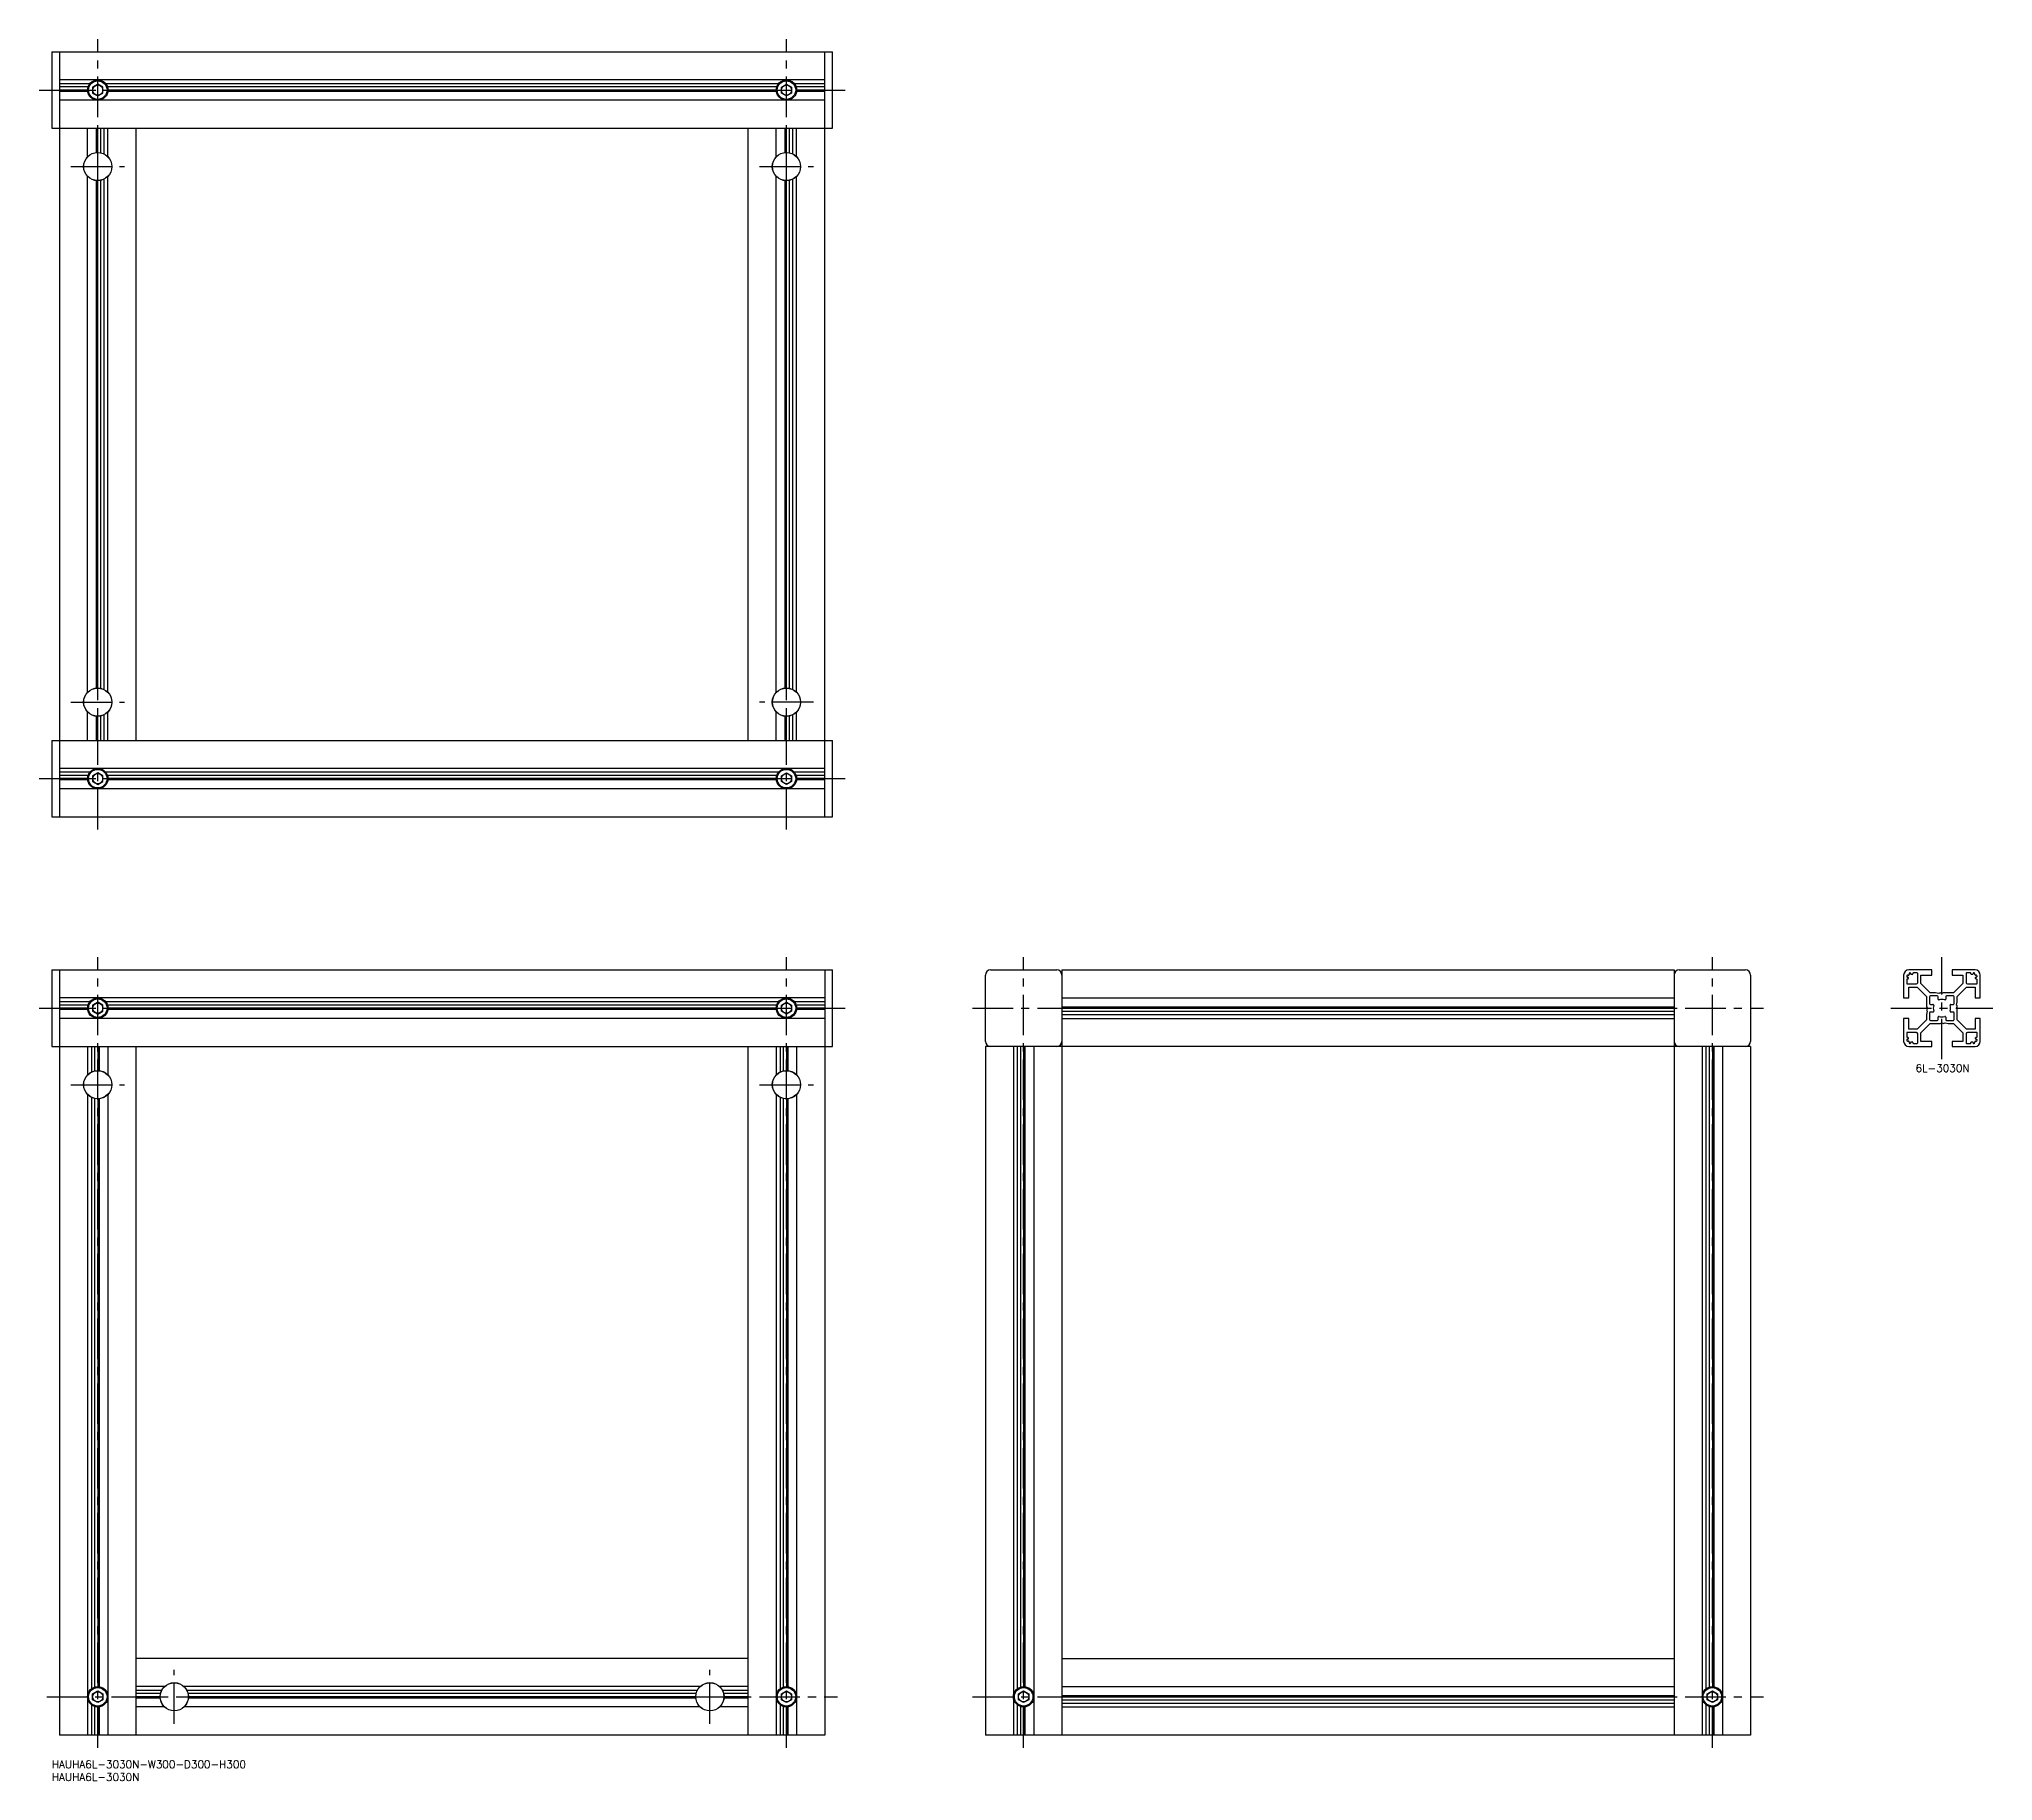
# Model space of a CAD drawing. Extents: x -5 to 761, y -8 to 675.
import ezdxf

# ---------------------------------------------------------------- set-up
doc = ezdxf.new("R2010")
doc.units = 0
doc.header["$LTSCALE"] = 0.5
doc.linetypes.add('CENTER', pattern=[50.8, 31.75, -6.35, 6.35, -6.35])
for name, color, linetype in [('MSM_CENTER', 1, 'CENTER'), ('MSM_CONTINUOUS', 7, 'CONTINUOUS'), ('MSM_NARROW', 5, 'CONTINUOUS'), ('MSM_PART_NUMBER', 7, 'CONTINUOUS')]:
    doc.layers.add(name, color=color, linetype=linetype)
doc.styles.get("Standard").update_dxf_attribs({"font": 'txt.shx', "height": 3, "bigfont": 'bigfont.shx'})

# ---------------------------------------------------------------- blocks, each defined once
blk = doc.blocks.new('*U8')
at = {"layer": 'MSM_PART_NUMBER'}
blk.add_text('HAUHA6L-3030N-W300-D300-H300', height=3, dxfattribs=at).set_placement((0, -3))
blk = doc.blocks.new('*U9')
at = {"layer": 'MSM_PART_NUMBER'}
blk.add_text('HAUHA6L-3030N', height=3, dxfattribs=at).set_placement((0, -8))
blk = doc.blocks.new('*U10')
at = {"layer": 'MSM_PART_NUMBER'}
blk.add_text('6L-3030N', height=3, dxfattribs=at).set_placement((730.65, 269.97))

msp = doc.modelspace()

# ---------------------------------------------------------------- linework, layer by layer
at = {"layer": 'MSM_CENTER'}
for p, q in [((18, 365), (18, 675)), ((288, 365), (288, 675)), ((-5, 655), (311, 655)), ((7.45, 625), (28.55, 625)), ((277.45, 625), (298.55, 625)), ((7.45, 415), (28.55, 415)), ((298.55, 415), (277.45, 415)), ((-5, 385), (311, 385)), ((18, 5), (18, 315)), ((288, 5), (288, 315)), ((381, 5), (381, 315)), ((651, 5), (651, 315)), ((741, 275), (741, 315)), ((-5, 295), (311, 295)), ((361, 295), (671, 295)), ((721, 295), (761, 295)), ((7.45, 265), (28.55, 265)), ((277.45, 265), (298.55, 265)), ((48, 14.45), (48, 35.55)), ((258, 14.45), (258, 35.55)), ((-2, 25), (308, 25)), ((361, 25), (671, 25))]:
    msp.add_line(p, q, dxfattribs=at)
at = {"layer": 'MSM_CONTINUOUS'}
for p, q in [((0, 670), (0, 640)), ((0, 670), (306, 670)), ((3, 670), (3, 370)), ((303, 370), (303, 670)), ((306, 640), (306, 670)), ((303, 659), (3, 659)), ((14.88, 657.5), (3, 657.5)), ((14.19, 656.22), (3, 656.22)), ((14, 655), (3, 655)), ((14.03, 654.48), (3, 654.48)), ((18, 657.31), (16, 656.15)), ((16, 656.15), (16, 653.85)), ((16, 653.85), (18, 652.69)), ((20, 656.15), (18, 657.31)), ((18, 652.69), (20, 653.85)), ((20, 653.85), (20, 656.15)), ((284.88, 657.5), (21.12, 657.5)), ((284.19, 656.22), (21.81, 656.22)), ((284.03, 654.48), (21.97, 654.48)), ((284, 655), (22, 655)), ((286, 656.15), (288, 657.31)), ((286, 653.85), (286, 656.15)), ((288, 652.69), (286, 653.85)), ((288, 657.31), (290, 656.15)), ((290, 653.85), (288, 652.69)), ((290, 656.15), (290, 653.85)), ((303, 657.5), (291.12, 657.5)), ((303, 656.22), (291.81, 656.22)), ((303, 654.48), (291.97, 654.48)), ((303, 655), (292, 655)), ((303, 651), (3, 651)), ((0, 640), (306, 640)), ((14, 628.85), (14, 640)), ((17.48, 630.53), (17.48, 640)), ((18, 630.55), (18, 640)), ((19.22, 630.41), (19.22, 640)), ((20.5, 629.96), (20.5, 640)), ((22, 628.85), (22, 640)), ((33, 400), (33, 640)), ((273, 400), (273, 640)), ((284, 628.85), (284, 640)), ((287.48, 630.53), (287.48, 640)), ((288, 630.55), (288, 640)), ((289.22, 630.41), (289.22, 640)), ((290.5, 629.96), (290.5, 640)), ((292, 628.85), (292, 640)), ((15, 629.67), (15, 629.61)), ((21, 629.61), (21, 629.67)), ((285, 629.67), (285, 629.61)), ((291, 629.61), (291, 629.67)), ((14, 418.85), (14, 621.15)), ((22, 418.85), (22, 621.15)), ((284, 418.85), (284, 621.15)), ((292, 418.85), (292, 621.15)), ((15, 620.39), (15, 620.33)), ((17.48, 420.53), (17.48, 619.47)), ((18, 420.55), (18, 619.45)), ((19.22, 420.41), (19.22, 619.59)), ((20.5, 419.96), (20.5, 620.04)), ((21, 620.33), (21, 620.39)), ((285, 620.39), (285, 620.33)), ((287.48, 420.53), (287.48, 619.47)), ((288, 420.55), (288, 619.45)), ((289.22, 420.41), (289.22, 619.59)), ((290.5, 419.96), (290.5, 620.04)), ((291, 620.33), (291, 620.39)), ((15, 419.61), (15, 419.67)), ((21, 419.67), (21, 419.61)), ((285, 419.67), (285, 419.61)), ((291, 419.61), (291, 419.67)), ((14, 400), (14, 411.15)), ((15, 410.33), (15, 410.39)), ((17.48, 400), (17.48, 409.47)), ((18, 400), (18, 409.45)), ((19.22, 400), (19.22, 409.59)), ((20.5, 400), (20.5, 410.04)), ((21, 410.39), (21, 410.33)), ((22, 400), (22, 411.15)), ((284, 400), (284, 411.15)), ((285, 410.39), (285, 410.33)), ((287.48, 400), (287.48, 409.47)), ((288, 400), (288, 409.45)), ((289.22, 400), (289.22, 409.59)), ((290.5, 400), (290.5, 410.04)), ((291, 410.33), (291, 410.39)), ((292, 400), (292, 411.15)), ((0, 400), (306, 400)), ((0, 400), (0, 370)), ((306, 370), (306, 400)), ((303, 389), (3, 389)), ((14.88, 387.5), (3, 387.5)), ((14.19, 386.22), (3, 386.22)), ((14, 385), (3, 385)), ((14.03, 384.48), (3, 384.48)), ((18, 387.31), (16, 386.15)), ((16, 386.15), (16, 383.85)), ((16, 383.85), (18, 382.69)), ((20, 386.15), (18, 387.31)), ((18, 382.69), (20, 383.85)), ((20, 383.85), (20, 386.15)), ((284.88, 387.5), (21.12, 387.5)), ((284.19, 386.22), (21.81, 386.22)), ((284.03, 384.48), (21.97, 384.48)), ((284, 385), (22, 385)), ((286, 386.15), (288, 387.31)), ((286, 383.85), (286, 386.15)), ((288, 382.69), (286, 383.85)), ((288, 387.31), (290, 386.15)), ((290, 383.85), (288, 382.69)), ((290, 386.15), (290, 383.85)), ((303, 387.5), (291.12, 387.5)), ((303, 386.22), (291.81, 386.22)), ((303, 384.48), (291.97, 384.48)), ((303, 385), (292, 385)), ((303, 381), (3, 381)), ((0, 370), (306, 370)), ((0, 310), (306, 310)), ((0, 310), (0, 280)), ((3, 310), (3, 10)), ((303, 310), (303, 10)), ((306, 280), (306, 310)), ((366, 282), (366, 308)), ((368, 310), (394, 310)), ((396, 310), (396, 10)), ((396, 310), (636, 310)), ((636, 310), (636, 10)), ((638, 310), (664, 310)), ((666, 308), (666, 282)), ((726, 308), (726, 299)), ((727.2, 307.6), (727.2, 307.4)), ((727.4, 307.2), (727.58, 307.2)), ((727.58, 306.4), (727.4, 306.4)), ((727.8, 307.9), (727.5, 307.9)), ((727.78, 307), (727.78, 306.6)), ((737, 310), (728, 310)), ((728.1, 308.5), (728.1, 308.2)), ((728.6, 308.8), (728.4, 308.8)), ((728.8, 308.42), (728.8, 308.6)), ((729.4, 308.22), (729, 308.22)), ((729.6, 308.6), (729.6, 308.42)), ((731.3, 308.8), (729.8, 308.8)), ((731.5, 305), (731.5, 308.6)), ((732.75, 304.66), (732.75, 308)), ((732.75, 308), (737, 308)), ((737, 308), (737, 310)), ((745, 310), (745, 308)), ((754, 310), (745, 310)), ((745, 308), (749.25, 308)), ((749.25, 308), (749.25, 304.66)), ((750.5, 308.6), (750.5, 305)), ((752.2, 308.8), (750.7, 308.8)), ((752.4, 308.42), (752.4, 308.6)), ((753, 308.22), (752.6, 308.22)), ((753.2, 308.6), (753.2, 308.42)), ((753.6, 308.8), (753.4, 308.8)), ((753.9, 308.2), (753.9, 308.5)), ((754.5, 307.9), (754.2, 307.9)), ((754.22, 306.6), (754.22, 307)), ((754.42, 307.2), (754.6, 307.2)), ((754.6, 306.4), (754.42, 306.4)), ((754.8, 307.4), (754.8, 307.6)), ((756, 299), (756, 308)), ((303, 299), (3, 299)), ((396, 299), (636, 299)), ((726, 299), (728, 299)), ((727.2, 306.2), (727.2, 304.7)), ((727.4, 304.5), (731, 304.5)), ((728, 299), (728, 303.25)), ((728, 303.25), (731.34, 303.25)), ((731.34, 303.25), (735, 299.59)), ((736.41, 301), (732.75, 304.66)), ((735, 299.59), (735, 295.52)), ((736.2, 299.5), (736.2, 296.8)), ((738.5, 301), (736.41, 301)), ((739.2, 299.8), (736.5, 299.8)), ((739.78, 300.75), (738.5, 301)), ((739.5, 298.5), (739.5, 299.5)), ((740.1, 300.93), (739.78, 300.75)), ((741, 300.7), (740.6, 300.93)), ((741.52, 301), (741, 300.7)), ((745.59, 301), (741.52, 301)), ((742.5, 299.5), (742.5, 298.5)), ((745.5, 299.8), (742.8, 299.8)), ((749.25, 304.66), (745.59, 301)), ((745.8, 296.8), (745.8, 299.5)), ((747, 299.59), (750.66, 303.25)), ((747, 297.5), (747, 299.59)), ((750.66, 303.25), (754, 303.25)), ((751, 304.5), (754.6, 304.5)), ((754, 303.25), (754, 299)), ((754, 299), (756, 299)), ((754.8, 304.7), (754.8, 306.2)), ((14.88, 297.5), (3, 297.5)), ((14.19, 296.22), (3, 296.22)), ((14, 295), (3, 295)), ((14.03, 294.48), (3, 294.48)), ((18, 297.31), (16, 296.15)), ((16, 296.15), (16, 293.85)), ((16, 293.85), (18, 292.69)), ((20, 296.15), (18, 297.31)), ((18, 292.69), (20, 293.85)), ((20, 293.85), (20, 296.15)), ((284.88, 297.5), (21.12, 297.5)), ((284.19, 296.22), (21.81, 296.22)), ((284.03, 294.48), (21.97, 294.48)), ((284, 295), (22, 295)), ((286, 296.15), (288, 297.31)), ((286, 293.85), (286, 296.15)), ((288, 292.69), (286, 293.85)), ((288, 297.31), (290, 296.15)), ((290, 293.85), (288, 292.69)), ((290, 296.15), (290, 293.85)), ((303, 297.5), (291.12, 297.5)), ((303, 296.22), (291.81, 296.22)), ((303, 294.48), (291.97, 294.48)), ((303, 295), (292, 295)), ((396, 295.52), (636, 295.52)), ((396, 295), (636, 295)), ((396, 293.78), (636, 293.78)), ((396, 292.5), (636, 292.5)), ((735, 295.52), (735.3, 295)), ((735.25, 293.78), (735, 292.5)), ((735, 292.5), (735, 290.41)), ((735.3, 295), (735.07, 294.6)), ((735.07, 294.1), (735.25, 293.78)), ((736.2, 293.2), (736.2, 290.5)), ((736.5, 296.5), (737.5, 296.5)), ((737.5, 293.5), (736.5, 293.5)), ((739.5, 290.5), (739.5, 291.5)), ((742.5, 291.5), (742.5, 290.5)), ((744.5, 296.5), (745.5, 296.5)), ((745.5, 293.5), (744.5, 293.5)), ((745.8, 290.5), (745.8, 293.2)), ((746.7, 295), (746.93, 295.4)), ((747, 294.48), (746.7, 295)), ((746.75, 296.22), (747, 297.5)), ((746.93, 295.9), (746.75, 296.22)), ((747, 290.41), (747, 294.48)), ((303, 291), (3, 291)), ((396, 291), (636, 291)), ((728, 291), (726, 291)), ((726, 291), (726, 282)), ((727.2, 285.3), (727.2, 283.8)), ((731, 285.5), (727.4, 285.5)), ((727.4, 283.6), (727.58, 283.6)), ((728, 286.75), (728, 291)), ((731.34, 286.75), (728, 286.75)), ((735, 290.41), (731.34, 286.75)), ((731.5, 281.4), (731.5, 285)), ((732.75, 285.34), (736.41, 289)), ((732.75, 282), (732.75, 285.34)), ((736.41, 289), (740.48, 289)), ((736.5, 290.2), (739.2, 290.2)), ((740.48, 289), (741, 289.3)), ((741, 289.3), (741.4, 289.07)), ((741.9, 289.07), (742.22, 289.25)), ((742.22, 289.25), (743.5, 289)), ((742.8, 290.2), (745.5, 290.2)), ((743.5, 289), (745.59, 289)), ((745.59, 289), (749.25, 285.34)), ((750.66, 286.75), (747, 290.41)), ((749.25, 285.34), (749.25, 282)), ((750.5, 285), (750.5, 281.4)), ((754, 286.75), (750.66, 286.75)), ((754.6, 285.5), (751, 285.5)), ((756, 291), (754, 291)), ((754, 291), (754, 286.75)), ((754.42, 283.6), (754.6, 283.6)), ((754.8, 283.8), (754.8, 285.3)), ((756, 282), (756, 291)), ((0, 280), (306, 280)), ((14, 280), (14, 268.85)), ((15.5, 280), (15.5, 269.96)), ((16.78, 280), (16.78, 270.41)), ((18, 280), (18, 270.55)), ((18.52, 280), (18.52, 270.53)), ((22, 280), (22, 268.85)), ((33, 10), (33, 280)), ((273, 10), (273, 280)), ((284, 280), (284, 268.85)), ((285.5, 280), (285.5, 269.96)), ((286.78, 280), (286.78, 270.41)), ((288, 280), (288, 270.55)), ((288.52, 280), (288.52, 270.53)), ((292, 280), (292, 268.85)), ((666, 280), (366, 280)), ((366, 280), (366, 10)), ((377, 280), (377, 10)), ((378.5, 280), (378.5, 28.12)), ((379.78, 280), (379.78, 28.81)), ((381, 280), (381, 29)), ((381.52, 280), (381.52, 28.97)), ((385, 280), (385, 10)), ((647, 280), (647, 10)), ((648.5, 280), (648.5, 28.12)), ((649.78, 280), (649.78, 28.81)), ((651, 280), (651, 29)), ((651.52, 280), (651.52, 28.97)), ((655, 280), (655, 10)), ((666, 280), (666, 10)), ((727.2, 282.6), (727.2, 282.4)), ((727.58, 282.8), (727.4, 282.8)), ((727.5, 282.1), (727.8, 282.1)), ((727.78, 283.4), (727.78, 283)), ((728, 280), (737, 280)), ((728.1, 281.8), (728.1, 281.5)), ((728.4, 281.2), (728.6, 281.2)), ((728.8, 281.4), (728.8, 281.58)), ((729, 281.78), (729.4, 281.78)), ((729.6, 281.58), (729.6, 281.4)), ((729.8, 281.2), (731.3, 281.2)), ((737, 282), (732.75, 282)), ((737, 280), (737, 282)), ((749.25, 282), (745, 282)), ((745, 282), (745, 280)), ((745, 280), (754, 280)), ((750.7, 281.2), (752.2, 281.2)), ((752.4, 281.4), (752.4, 281.58)), ((752.6, 281.78), (753, 281.78)), ((753.2, 281.58), (753.2, 281.4)), ((753.4, 281.2), (753.6, 281.2)), ((753.9, 281.5), (753.9, 281.8)), ((754.2, 282.1), (754.5, 282.1)), ((754.22, 283), (754.22, 283.4)), ((754.6, 282.8), (754.42, 282.8)), ((754.8, 282.4), (754.8, 282.6)), ((15, 269.67), (15, 269.61)), ((21, 269.61), (21, 269.67)), ((285, 269.67), (285, 269.61)), ((291, 269.61), (291, 269.67)), ((14, 261.15), (14, 10)), ((22, 261.15), (22, 10)), ((284, 261.15), (284, 10)), ((292, 261.15), (292, 10)), ((15, 260.39), (15, 260.33)), ((15.5, 260.04), (15.5, 28.12)), ((16.78, 259.59), (16.78, 28.81)), ((18, 259.45), (18, 29)), ((18.52, 259.47), (18.52, 28.97)), ((21, 260.33), (21, 260.39)), ((285, 260.39), (285, 260.33)), ((285.5, 260.04), (285.5, 28.12)), ((286.78, 259.59), (286.78, 28.81)), ((288, 259.45), (288, 29)), ((288.52, 259.47), (288.52, 28.97)), ((291, 260.33), (291, 260.39)), ((273, 40), (33, 40)), ((396, 40), (636, 40)), ((16, 26.15), (18, 27.31)), ((16, 23.85), (16, 26.15)), ((18, 22.69), (16, 23.85)), ((18, 27.31), (20, 26.15)), ((20, 23.85), (18, 22.69)), ((20, 26.15), (20, 23.85)), ((44.15, 29), (33, 29)), ((43.04, 27.5), (33, 27.5)), ((42.59, 26.22), (33, 26.22)), ((42.45, 25), (33, 25)), ((42.47, 24.48), (33, 24.48)), ((43.39, 28), (43.33, 28)), ((254.15, 29), (51.85, 29)), ((52.67, 28), (52.61, 28)), ((253.04, 27.5), (52.96, 27.5)), ((252.59, 26.22), (53.41, 26.22)), ((252.47, 24.48), (53.53, 24.48)), ((252.45, 25), (53.55, 25)), ((253.39, 28), (253.33, 28)), ((273, 29), (261.85, 29)), ((262.67, 28), (262.61, 28)), ((273, 27.5), (262.96, 27.5)), ((273, 26.22), (263.41, 26.22)), ((273, 24.48), (263.53, 24.48)), ((273, 25), (263.55, 25)), ((286, 26.15), (288, 27.31)), ((286, 23.85), (286, 26.15)), ((288, 22.69), (286, 23.85)), ((288, 27.31), (290, 26.15)), ((290, 23.85), (288, 22.69)), ((290, 26.15), (290, 23.85)), ((379, 26.15), (381, 27.31)), ((379, 23.85), (379, 26.15)), ((381, 22.69), (379, 23.85)), ((381, 27.31), (383, 26.15)), ((383, 23.85), (381, 22.69)), ((383, 26.15), (383, 23.85)), ((396, 29), (636, 29)), ((396, 25.52), (636, 25.52)), ((396, 25), (636, 25)), ((396, 23.78), (636, 23.78)), ((649, 26.15), (651, 27.31)), ((649, 23.85), (649, 26.15)), ((651, 22.69), (649, 23.85)), ((651, 27.31), (653, 26.15)), ((653, 23.85), (651, 22.69)), ((653, 26.15), (653, 23.85)), ((15.5, 21.88), (15.5, 10)), ((16.78, 21.19), (16.78, 10)), ((18, 21), (18, 10)), ((18.52, 21.03), (18.52, 10)), ((44.15, 21), (33, 21)), ((43.33, 22), (43.39, 22)), ((254.15, 21), (51.85, 21)), ((52.61, 22), (52.67, 22)), ((253.33, 22), (253.39, 22)), ((273, 21), (261.85, 21)), ((262.61, 22), (262.67, 22)), ((285.5, 21.88), (285.5, 10)), ((286.78, 21.19), (286.78, 10)), ((288, 21), (288, 10)), ((288.52, 21.03), (288.52, 10)), ((378.5, 21.88), (378.5, 10)), ((379.78, 21.19), (379.78, 10)), ((381, 21), (381, 10)), ((381.52, 21.03), (381.52, 10)), ((396, 22.5), (636, 22.5)), ((396, 21), (636, 21)), ((648.5, 21.88), (648.5, 10)), ((649.78, 21.19), (649.78, 10)), ((651, 21), (651, 10)), ((651.52, 21.03), (651.52, 10)), ((303, 10), (3, 10)), ((666, 10), (366, 10))]:
    msp.add_line(p, q, dxfattribs=at)
for centre, radius in [((18, 655), 4), ((288, 655), 4), ((18, 655), 3.63), ((18, 655), 2), ((288, 655), 3.63), ((288, 655), 2), ((18, 625), 5.55), ((18, 625), 5.5), ((288, 625), 5.55), ((288, 625), 5.5), ((18, 415), 5.55), ((18, 415), 5.5), ((288, 415), 5.55), ((288, 415), 5.5), ((18, 385), 4), ((18, 385), 3.63), ((18, 385), 2), ((288, 385), 4), ((288, 385), 3.63), ((288, 385), 2), ((18, 295), 4), ((288, 295), 4), ((18, 295), 3.63), ((18, 295), 2), ((288, 295), 3.63), ((288, 295), 2), ((18, 265), 5.55), ((18, 265), 5.5), ((288, 265), 5.55), ((288, 265), 5.5), ((18, 25), 4), ((18, 25), 3.63), ((18, 25), 2), ((48, 25), 5.55), ((48, 25), 5.5), ((258, 25), 5.55), ((258, 25), 5.5), ((288, 25), 4), ((288, 25), 3.63), ((288, 25), 2), ((381, 25), 4), ((381, 25), 3.63), ((381, 25), 2), ((651, 25), 4), ((651, 25), 3.63), ((651, 25), 2)]:
    msp.add_circle(centre, radius, dxfattribs=at)
for centre, radius, start, end in [((368, 308), 2, 90, 180), ((394, 308), 2, 0, 90), ((638, 308), 2, 90, 180), ((664, 308), 2, 0, 90), ((728, 308), 2, 90, 180), ((727.5, 307.6), 0.3, 90, 180), ((727.4, 307.4), 0.2, 180, 270), ((727.4, 306.2), 0.2, 90, 180), ((727.58, 307), 0.2, 0, 90), ((727.58, 306.6), 0.2, 270, 0), ((727.8, 308.2), 0.3, 270, 0), ((728.4, 308.5), 0.3, 90, 180), ((728.6, 308.6), 0.2, 0, 90), ((729, 308.42), 0.2, 180, 270), ((729.4, 308.42), 0.2, 270, 0), ((729.8, 308.6), 0.2, 90, 180), ((731.3, 308.6), 0.2, 0, 90), ((750.7, 308.6), 0.2, 90, 180), ((752.2, 308.6), 0.2, 0, 90), ((752.6, 308.42), 0.2, 180, 270), ((753, 308.42), 0.2, 270, 0), ((753.4, 308.6), 0.2, 90, 180), ((753.6, 308.5), 0.3, 0, 90), ((754.2, 308.2), 0.3, 180, 270), ((754, 308), 2, 0, 90), ((754.42, 307), 0.2, 90, 180), ((754.42, 306.6), 0.2, 180, 270), ((754.5, 307.6), 0.3, 0, 90), ((754.6, 307.4), 0.2, 270, 0), ((754.6, 306.2), 0.2, 0, 90), ((727.4, 304.7), 0.2, 180, 270), ((731, 305), 0.5, 270, 0), ((736.5, 299.5), 0.3, 90, 180), ((739.2, 299.5), 0.3, 0, 90), ((740.35, 300.5), 0.5, 60, 120), ((742.8, 299.5), 0.3, 90, 180), ((745.5, 299.5), 0.3, 0, 90), ((751, 305), 0.5, 180, 270), ((754.6, 304.7), 0.2, 270, 0), ((735.5, 294.35), 0.5, 150, 210), ((736.5, 296.8), 0.3, 180, 270), ((736.5, 293.2), 0.3, 90, 180), ((737.5, 296.2), 0.3, 341.07536, 90), ((737.5, 293.8), 0.3, 270, 18.92464), ((741, 295), 3.4, 161.07536, 198.92464), ((739.8, 298.5), 0.3, 180, 288.92464), ((739.8, 291.5), 0.3, 71.07536, 180), ((741, 295), 3.4, 71.07536, 108.92464), ((741, 295), 3.4, 251.07536, 288.92465), ((742.2, 298.5), 0.3, 251.07536, 0), ((742.2, 291.5), 0.3, 0, 108.92464), ((744.5, 296.2), 0.3, 90, 198.92465), ((744.5, 293.8), 0.3, 161.07536, 270), ((741, 295), 3.4, 341.07536, 18.92464), ((745.5, 296.8), 0.3, 270, 0), ((745.5, 293.2), 0.3, 0, 90), ((746.5, 295.65), 0.5, 330, 30), ((727.4, 285.3), 0.2, 90, 180), ((727.4, 283.8), 0.2, 180, 270), ((727.58, 283.4), 0.2, 0, 90), ((731, 285), 0.5, 0, 90), ((736.5, 290.5), 0.3, 180, 270), ((739.2, 290.5), 0.3, 270, 0), ((741.65, 289.5), 0.5, 240, 300), ((742.8, 290.5), 0.3, 180, 270), ((745.5, 290.5), 0.3, 270, 0), ((751, 285), 0.5, 90, 180), ((754.42, 283.4), 0.2, 90, 180), ((754.6, 285.3), 0.2, 0, 90), ((754.6, 283.8), 0.2, 270, 0), ((368, 282), 2, 180, 270), ((394, 282), 2, 270, 0), ((638, 282), 2, 180, 270), ((664, 282), 2, 270, 0), ((728, 282), 2, 180, 270), ((727.4, 282.6), 0.2, 90, 180), ((727.5, 282.4), 0.3, 180, 270), ((727.58, 283), 0.2, 270, 0), ((727.8, 281.8), 0.3, 0, 90), ((728.4, 281.5), 0.3, 180, 270), ((728.6, 281.4), 0.2, 270, 0), ((729, 281.58), 0.2, 90, 180), ((729.4, 281.58), 0.2, 0, 90), ((729.8, 281.4), 0.2, 180, 270), ((731.3, 281.4), 0.2, 270, 0), ((750.7, 281.4), 0.2, 180, 270), ((752.2, 281.4), 0.2, 270, 0), ((752.6, 281.58), 0.2, 90, 180), ((753, 281.58), 0.2, 0, 90), ((753.4, 281.4), 0.2, 180, 270), ((753.6, 281.5), 0.3, 270, 0), ((754.2, 281.8), 0.3, 90, 180), ((754, 282), 2, 270, 0), ((754.42, 283), 0.2, 180, 270), ((754.5, 282.4), 0.3, 270, 0), ((754.6, 282.6), 0.2, 0, 90)]:
    msp.add_arc(centre, radius, start, end, dxfattribs=at)
at = {"layer": 'MSM_NARROW'}
for p, q in [((15.54, 629.98), (15.54, 629.92)), ((20.46, 629.98), (20.46, 629.92)), ((285.54, 629.98), (285.54, 629.92)), ((290.46, 629.98), (290.46, 629.92)), ((15.54, 620.08), (15.54, 620.02)), ((20.46, 620.08), (20.46, 620.02)), ((285.54, 620.08), (285.54, 620.02)), ((290.46, 620.08), (290.46, 620.02)), ((15.54, 419.98), (15.54, 419.92)), ((20.46, 419.98), (20.46, 419.92)), ((285.54, 419.98), (285.54, 419.92)), ((290.46, 419.98), (290.46, 419.92)), ((15.54, 410.08), (15.54, 410.02)), ((20.46, 410.08), (20.46, 410.02)), ((285.54, 410.08), (285.54, 410.02)), ((290.46, 410.08), (290.46, 410.02)), ((15.54, 269.98), (15.54, 269.92)), ((20.46, 269.98), (20.46, 269.92)), ((285.54, 269.98), (285.54, 269.92)), ((290.46, 269.98), (290.46, 269.92)), ((15.54, 260.08), (15.54, 260.02)), ((20.46, 260.08), (20.46, 260.02)), ((285.54, 260.08), (285.54, 260.02)), ((290.46, 260.08), (290.46, 260.02)), ((43.02, 27.46), (43.08, 27.46)), ((52.92, 27.46), (52.98, 27.46)), ((253.02, 27.46), (253.08, 27.46)), ((262.92, 27.46), (262.98, 27.46)), ((43.02, 22.54), (43.08, 22.54)), ((52.92, 22.54), (52.98, 22.54)), ((253.02, 22.54), (253.08, 22.54)), ((262.92, 22.54), (262.98, 22.54))]:
    msp.add_line(p, q, dxfattribs=at)

# ---------------------------------------------------------------- block references
at = {"layer": 'MSM_CONTINUOUS'}
for name in ['*U10', '*U8', '*U9']:
    msp.add_blockref(name, (0, 0), dxfattribs=at)

doc.saveas('drawing.dxf')
